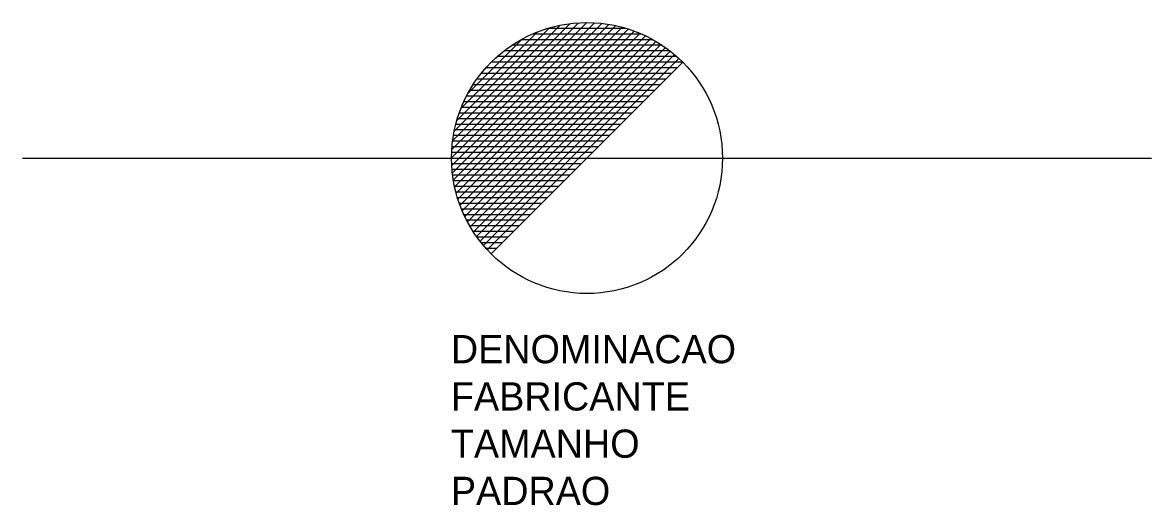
# Model space of a CAD drawing. Extents: x 101 to 301, y 141 to 227.
import ezdxf

# ---------------------------------------------------------------- set-up
doc = ezdxf.new("R2010")
doc.units = 0
doc.layers.add('TUPY', color=3, linetype='CONTINUOUS')

msp = doc.modelspace()

# ---------------------------------------------------------------- linework, layer by layer
at = {"layer": 'TUPY', "color": 0}
for p, q in [((200.72, 226.91), (176.76, 202.95)), ((202.1, 226.87), (176.8, 201.57)), ((199.26, 226.86), (176.81, 204.41)), ((203.41, 226.76), (176.91, 200.27)), ((197.7, 226.71), (176.96, 205.97)), ((204.65, 226.59), (177.08, 199.02)), ((196, 226.43), (177.24, 207.67)), ((205.84, 226.36), (177.31, 197.83)), ((206.98, 226.09), (177.58, 196.7)), ((194.13, 225.97), (177.7, 209.54)), ((208.07, 225.77), (177.9, 195.6)), ((209.12, 225.41), (178.27, 194.55)), ((191.99, 225.25), (178.43, 211.68)), ((210.13, 225), (178.67, 193.54)), ((211.11, 224.56), (179.11, 192.56)), ((212.05, 224.09), (179.58, 191.62)), ((189.35, 224.02), (179.65, 214.32)), ((210.42, 224.88), (191.11, 224.88)), ((207.72, 225.88), (193.81, 225.88)), ((212.95, 223.58), (180.09, 190.72)), ((213.83, 223.04), (180.63, 189.84)), ((214.67, 222.47), (181.2, 189)), ((214.08, 222.88), (187.45, 222.88)), ((212.44, 223.88), (189.09, 223.88)), ((215.48, 221.87), (181.81, 188.19)), ((216.26, 221.23), (182.44, 187.41)), ((217.01, 220.57), (183.1, 186.66)), ((216.67, 220.88), (184.86, 220.88)), ((215.47, 221.88), (186.06, 221.88)), ((216.73, 218.88), (182.85, 218.88)), ((217.73, 219.88), (183.79, 185.94)), ((217.73, 219.88), (183.79, 219.88)), ((214.73, 216.88), (181.25, 216.88)), ((215.73, 217.88), (182.01, 217.88)), ((212.73, 214.88), (179.96, 214.88)), ((213.73, 215.88), (180.57, 215.88)), ((210.73, 212.88), (178.93, 212.88)), ((211.73, 213.88), (179.42, 213.88)), ((208.73, 210.88), (178.13, 210.88)), ((209.73, 211.88), (178.5, 211.88)), ((206.73, 208.88), (177.52, 208.88)), ((207.73, 209.88), (177.8, 209.88)), ((204.73, 206.88), (177.1, 206.88)), ((205.73, 207.88), (177.28, 207.88)), ((202.73, 204.88), (176.85, 204.88)), ((203.73, 205.88), (176.95, 205.88)), ((100.76, 202.91), (300.76, 202.91)), ((201.73, 203.88), (176.78, 203.88)), ((199.73, 201.88), (176.78, 201.88)), ((198.73, 200.88), (176.85, 200.88)), ((197.73, 199.88), (176.96, 199.88)), ((196.73, 198.88), (177.11, 198.88)), ((195.73, 197.88), (177.3, 197.88)), ((194.73, 196.88), (177.53, 196.88)), ((193.73, 195.88), (177.82, 195.88)), ((192.73, 194.88), (178.15, 194.88)), ((191.73, 193.88), (178.53, 193.88)), ((190.73, 192.88), (178.96, 192.88)), ((189.73, 191.88), (179.45, 191.88)), ((188.73, 190.88), (180, 190.88)), ((187.73, 189.88), (180.61, 189.88)), ((186.73, 188.88), (181.29, 188.88)), ((185.73, 187.88), (182.05, 187.88)), ((184.73, 186.88), (182.9, 186.88))]:
    msp.add_line(p, q, dxfattribs=at)
msp.add_circle((200.76, 202.91), 24, dxfattribs=at)

# ---------------------------------------------------------------- texts
at = {"layer": 'TUPY', "color": 0, "flags": 1}
for tag, p, s in [('DENOMINACAO', (176.65, 166.56), 'HIDRANTE DE JARDIM SOBRE O TUBO'), ('FABRICANTE', (176.65, 158.19), ''), ('TAMANHO', (176.65, 149.82), ''), ('PADRAO', (176.65, 141.45), '')]:
    msp.add_attdef(tag, p, s, height=5, dxfattribs=at)

doc.saveas('drawing.dxf')
